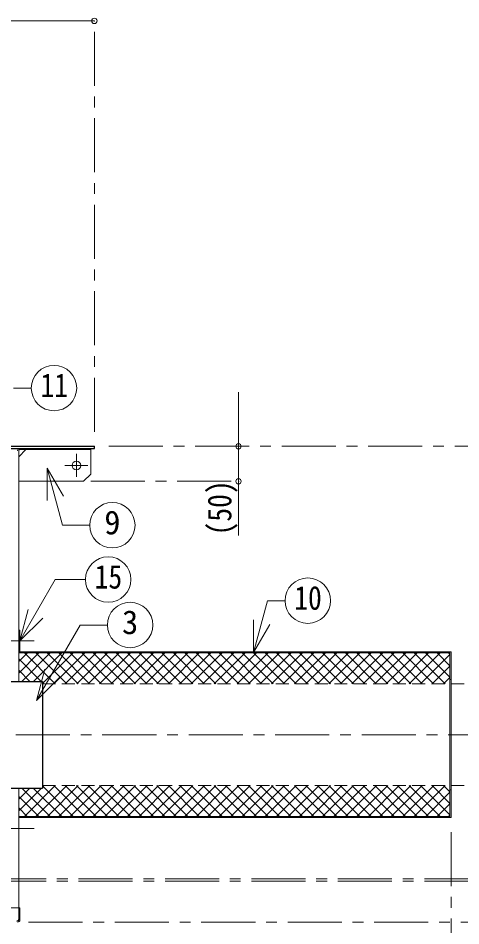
# Model space of a CAD drawing. Units: millimetres at full size, sheet at 1:15; details may follow other scales. Extents: x -3171 to 2904, y -2098 to 2117.
# Drawn here: x -889 to -275, y -1288 to -29 of the extents above; entities that cross this region are included whole.
import ezdxf
from ezdxf.enums import TextEntityAlignment as Align

# ---------------------------------------------------------------- set-up
doc = ezdxf.new("R2010")
doc.units = ezdxf.units.MM
doc.header["$LTSCALE"] = 15
doc.header["$PDMODE"] = 32
doc.header["$PDSIZE"] = 7.5
doc.linetypes.add('CHAIN1', pattern=[8, 5, -1, 1, -1])
doc.linetypes.add('DASHED1', pattern=[1.8, 1.2, -0.6])
doc.layers.add('0-6_補助線', color=4, linetype='Continuous', lineweight=9)
doc.styles.add('ＭＳ ゴシック', font='')
doc.styles.get('ＭＳ ゴシック').set_extended_font_data('MS Gothic')

msp = doc.modelspace()

# ---------------------------------------------------------------- linework, layer by layer
at = {"layer": '0-6_補助線'}
for p, q in [((-783.38, -32.95), (-2503.38, -32.95)), ((-583.38, -746.55), (-583.38, -547.95)), ((-888.38, -637.55), (-878.38, -627.55)), ((-788.38, -627.55), (-788.38, -661.55)), ((-788.38, -661.55), (-798.38, -671.55)), ((-798.38, -671.55), (-888.38, -671.55)), ((-888.38, -937.44), (-860.5, -909.55)), ((-888.38, -921.53), (-876.41, -909.55)), ((-888.38, -917.64), (-857.07, -948.95)), ((-883.99, -948.95), (-844.59, -909.55)), ((-880.56, -909.55), (-837.66, -952.45)), ((-868.08, -948.95), (-828.68, -909.55)), ((-864.65, -909.55), (-821.75, -952.45)), ((-855.38, -952.17), (-812.77, -909.55)), ((-848.74, -909.55), (-805.84, -952.45)), ((-839.76, -952.45), (-796.86, -909.55)), ((-832.83, -909.55), (-789.93, -952.45)), ((-823.85, -952.45), (-780.95, -909.55)), ((-816.92, -909.55), (-774.02, -952.45)), ((-807.94, -952.45), (-765.04, -909.55)), ((-801.01, -909.55), (-758.11, -952.45)), ((-792.03, -952.45), (-749.13, -909.55)), ((-785.1, -909.55), (-742.2, -952.45)), ((-776.12, -952.45), (-733.22, -909.55)), ((-769.19, -909.55), (-726.29, -952.45)), ((-760.21, -952.45), (-717.31, -909.55)), ((-753.28, -909.55), (-710.38, -952.45)), ((-744.3, -952.45), (-701.4, -909.55)), ((-737.37, -909.55), (-694.47, -952.45)), ((-728.39, -952.45), (-685.49, -909.55)), ((-721.46, -909.55), (-678.56, -952.45)), ((-712.48, -952.45), (-669.58, -909.55)), ((-705.55, -909.55), (-662.65, -952.45)), ((-696.57, -952.45), (-653.67, -909.55)), ((-689.64, -909.55), (-646.74, -952.45)), ((-680.66, -952.45), (-637.76, -909.55)), ((-673.73, -909.55), (-630.83, -952.45)), ((-664.75, -952.45), (-621.85, -909.55)), ((-657.82, -909.55), (-614.92, -952.45)), ((-648.84, -952.45), (-605.94, -909.55)), ((-641.91, -909.55), (-599.01, -952.45)), ((-632.93, -952.45), (-590.03, -909.55)), ((-626, -909.55), (-583.1, -952.45)), ((-617.02, -952.45), (-574.12, -909.55)), ((-610.09, -909.55), (-567.19, -952.45)), ((-601.11, -952.45), (-558.21, -909.55)), ((-594.18, -909.55), (-551.28, -952.45)), ((-585.2, -952.45), (-542.3, -909.55)), ((-578.27, -909.55), (-535.37, -952.45)), ((-569.29, -952.45), (-526.39, -909.55)), ((-562.36, -909.55), (-519.46, -952.45)), ((-553.38, -952.45), (-510.48, -909.55)), ((-546.45, -909.55), (-503.55, -952.45)), ((-537.47, -952.45), (-494.57, -909.55)), ((-530.54, -909.55), (-487.64, -952.45)), ((-521.56, -952.45), (-478.66, -909.55)), ((-514.63, -909.55), (-471.73, -952.45)), ((-505.65, -952.45), (-462.75, -909.55)), ((-498.72, -909.55), (-455.82, -952.45)), ((-489.74, -952.45), (-446.84, -909.55)), ((-482.81, -909.55), (-439.91, -952.45)), ((-473.83, -952.45), (-430.93, -909.55)), ((-466.9, -909.55), (-424, -952.45)), ((-457.92, -952.45), (-415.02, -909.55)), ((-450.99, -909.55), (-408.09, -952.45)), ((-442.01, -952.45), (-399.11, -909.55)), ((-435.08, -909.55), (-392.18, -952.45)), ((-426.1, -952.45), (-383.2, -909.55)), ((-419.17, -909.55), (-376.27, -952.45)), ((-410.19, -952.45), (-367.29, -909.55)), ((-403.26, -909.55), (-360.36, -952.45)), ((-394.28, -952.45), (-351.38, -909.55)), ((-387.35, -909.55), (-344.45, -952.45)), ((-378.37, -952.45), (-335.47, -909.55)), ((-371.44, -909.55), (-328.54, -952.45)), ((-362.46, -952.45), (-319.56, -909.55)), ((-355.53, -909.55), (-312.63, -952.45)), ((-346.55, -952.45), (-303.65, -909.55)), ((-339.62, -909.55), (-296.72, -952.45)), ((-330.64, -952.45), (-289.98, -911.8)), ((-323.71, -909.55), (-289.98, -943.28)), ((-307.8, -909.55), (-289.98, -927.37)), ((-291.89, -909.55), (-289.98, -911.46)), ((-314.73, -952.45), (-289.98, -927.71)), ((-888.38, -933.55), (-872.98, -948.95)), ((-298.82, -952.45), (-289.98, -943.62)), ((-855.38, -950.64), (-853.57, -952.45)), ((-289.98, -946.45), (-289.98, -1099.45)), ((-288.38, -946.45), (-288.38, -1099.45)), ((-880.47, -1136.35), (-837.57, -1093.45)), ((-864.56, -1136.35), (-821.66, -1093.45)), ((-855.38, -1095.36), (-853.48, -1093.45)), ((-855.38, -1093.83), (-812.86, -1136.35)), ((-848.65, -1136.35), (-805.75, -1093.45)), ((-839.85, -1093.45), (-796.95, -1136.35)), ((-832.74, -1136.35), (-789.84, -1093.45)), ((-823.94, -1093.45), (-781.04, -1136.35)), ((-816.83, -1136.35), (-773.93, -1093.45)), ((-808.03, -1093.45), (-765.13, -1136.35)), ((-800.92, -1136.35), (-758.02, -1093.45)), ((-792.12, -1093.45), (-749.22, -1136.35)), ((-785.01, -1136.35), (-742.11, -1093.45)), ((-776.21, -1093.45), (-733.31, -1136.35)), ((-769.1, -1136.35), (-726.2, -1093.45)), ((-760.3, -1093.45), (-717.4, -1136.35)), ((-753.19, -1136.35), (-710.29, -1093.45)), ((-744.39, -1093.45), (-701.49, -1136.35)), ((-737.28, -1136.35), (-694.38, -1093.45)), ((-728.48, -1093.45), (-685.58, -1136.35)), ((-721.37, -1136.35), (-678.47, -1093.45)), ((-712.57, -1093.45), (-669.67, -1136.35)), ((-705.46, -1136.35), (-662.56, -1093.45)), ((-696.66, -1093.45), (-653.76, -1136.35)), ((-689.55, -1136.35), (-646.65, -1093.45)), ((-680.75, -1093.45), (-637.85, -1136.35)), ((-673.64, -1136.35), (-630.74, -1093.45)), ((-664.84, -1093.45), (-621.94, -1136.35)), ((-657.73, -1136.35), (-614.83, -1093.45)), ((-648.93, -1093.45), (-606.03, -1136.35)), ((-641.82, -1136.35), (-598.92, -1093.45)), ((-633.02, -1093.45), (-590.12, -1136.35)), ((-625.91, -1136.35), (-583.01, -1093.45)), ((-617.11, -1093.45), (-574.21, -1136.35)), ((-610, -1136.35), (-567.1, -1093.45)), ((-601.2, -1093.45), (-558.3, -1136.35)), ((-594.09, -1136.35), (-551.19, -1093.45)), ((-585.29, -1093.45), (-542.39, -1136.35)), ((-578.18, -1136.35), (-535.28, -1093.45)), ((-569.38, -1093.45), (-526.48, -1136.35)), ((-562.27, -1136.35), (-519.37, -1093.45)), ((-553.47, -1093.45), (-510.57, -1136.35)), ((-546.36, -1136.35), (-503.46, -1093.45)), ((-537.56, -1093.45), (-494.66, -1136.35)), ((-530.45, -1136.35), (-487.55, -1093.45)), ((-521.65, -1093.45), (-478.75, -1136.35)), ((-514.54, -1136.35), (-471.64, -1093.45)), ((-505.74, -1093.45), (-462.84, -1136.35)), ((-498.63, -1136.35), (-455.73, -1093.45)), ((-489.83, -1093.45), (-446.93, -1136.35)), ((-482.72, -1136.35), (-439.82, -1093.45)), ((-473.92, -1093.45), (-431.02, -1136.35)), ((-466.81, -1136.35), (-423.91, -1093.45)), ((-458.01, -1093.45), (-415.11, -1136.35)), ((-450.9, -1136.35), (-408, -1093.45)), ((-442.1, -1093.45), (-399.2, -1136.35)), ((-434.99, -1136.35), (-392.09, -1093.45)), ((-426.19, -1093.45), (-383.29, -1136.35)), ((-419.08, -1136.35), (-376.18, -1093.45)), ((-410.28, -1093.45), (-367.38, -1136.35)), ((-403.17, -1136.35), (-360.27, -1093.45)), ((-394.37, -1093.45), (-351.47, -1136.35)), ((-387.26, -1136.35), (-344.36, -1093.45)), ((-378.46, -1093.45), (-335.56, -1136.35)), ((-371.35, -1136.35), (-328.45, -1093.45)), ((-362.55, -1093.45), (-319.65, -1136.35)), ((-355.44, -1136.35), (-312.54, -1093.45)), ((-346.64, -1093.45), (-303.74, -1136.35)), ((-339.53, -1136.35), (-296.63, -1093.45)), ((-330.73, -1093.45), (-289.98, -1134.2)), ((-314.82, -1093.45), (-289.98, -1118.29)), ((-298.91, -1093.45), (-289.98, -1102.38)), ((-888.38, -1128.36), (-856.98, -1096.95)), ((-888.38, -1112.45), (-872.89, -1096.95)), ((-884.08, -1096.95), (-844.68, -1136.35)), ((-868.17, -1096.95), (-828.77, -1136.35)), ((-323.62, -1136.35), (-289.98, -1102.72)), ((-888.38, -1108.56), (-860.59, -1136.35)), ((-307.71, -1136.35), (-289.98, -1118.63)), ((-888.38, -1124.47), (-876.5, -1136.35)), ((-291.8, -1136.35), (-289.98, -1134.54))]:
    msp.add_line(p, q, dxfattribs=at)
at = {"layer": '0-6_補助線', "linetype": 'CHAIN1'}
for p, q in [((-783.38, -602.95), (-783.38, -32.95)), ((-763.38, -622.95), (271.62, -622.95)), ((-808.38, -665.55), (-808.38, -633.55)), ((-792.38, -649.55), (-824.38, -649.55)), ((-788.38, -671.55), (-583.38, -671.55)), ((-909.98, -892.95), (-866.78, -892.95)), ((-1012.38, -1022.95), (46.62, -1022.95)), ((-909.98, -1152.95), (-866.78, -1152.95)), ((-288.38, -1157.95), (-288.38, -1532.95)), ((-925.38, -1222.95), (121.62, -1222.95)), ((-925.38, -1225.95), (196.62, -1225.95)), ((-874.98, -1282.95), (271.62, -1282.95))]:
    msp.add_line(p, q, dxfattribs=at)
at = {"layer": '0-6_補助線', "color": 7, "lineweight": 18}
for p, q in [((-895.43, -542.23), (-870.89, -542.23)), ((-888.38, -629.15), (-888.38, -948.95)), ((-886.78, -627.55), (-788.38, -627.55)), ((-788.38, -627.55), (-788.38, -625.95)), ((-848.82, -653.38), (-826.32, -692.35)), ((-848.82, -653.38), (-848.82, -698.38)), ((-886.78, -892.95), (-837.6, -807.76)), ((-837.6, -807.76), (-795.71, -807.76)), ((-562.36, -908.88), (-543.12, -837.08)), ((-543.12, -837.08), (-518.72, -837.08)), ((-886.78, -892.95), (-875.14, -849.49)), ((-886.78, -892.95), (-854.96, -861.13)), ((-562.36, -908.88), (-562.36, -863.88)), ((-888.38, -877.95), (-886.78, -877.95)), ((-886.78, -877.95), (-886.78, -907.95)), ((-562.36, -908.88), (-539.86, -869.91)), ((-888.38, -907.95), (-288.38, -907.95)), ((-888.38, -909.55), (-289.98, -909.55)), ((-289.98, -907.95), (-289.98, -946.45)), ((-288.38, -907.95), (-288.38, -946.45)), ((-863.61, -975.42), (-851.96, -931.95)), ((-863.61, -975.42), (-831.79, -943.6)), ((-289.98, -946.45), (-288.38, -946.45)), ((-888.38, -1279.75), (-888.38, -1096.95)), ((-289.98, -1099.45), (-288.38, -1099.45)), ((-289.98, -1099.45), (-289.98, -1137.95)), ((-288.38, -1099.45), (-288.38, -1137.95)), ((-888.38, -1136.35), (-289.98, -1136.35)), ((-888.38, -1137.95), (-288.38, -1137.95)), ((-886.78, -1262.95), (-888.38, -1262.95)), ((-886.78, -1279.75), (-886.78, -1262.95))]:
    msp.add_line(p, q, dxfattribs=at)
at = {"layer": '0-6_補助線', "color": 5, "lineweight": 25}
for p, q in [((-937.38, -622.95), (-783.38, -622.95)), ((-937.38, -625.95), (-783.38, -625.95)), ((-783.38, -625.95), (-783.38, -622.95)), ((-946.38, -948.95), (-855.38, -948.95)), ((-855.38, -948.95), (-855.38, -1096.95)), ((-946.38, -1096.95), (-855.38, -1096.95))]:
    msp.add_line(p, q, dxfattribs=at)
at = {"layer": '0-6_補助線', "linetype": 'DASHED1'}
for p, q in [((-855.38, -952.45), (-248.38, -952.45)), ((-855.38, -1093.45), (-248.38, -1093.45)), ((-888.38, -1262.95), (-2398.38, -1262.95))]:
    msp.add_line(p, q, dxfattribs=at)
at = {"layer": '0-6_補助線', "color": 7, "lineweight": 18}
for points in [[(-848.82, -653.38), (-827.63, -732.47), (-789.9, -732.47)], [(-863.61, -975.42), (-803.22, -870.82), (-765.24, -870.82)]]:
    msp.add_lwpolyline(points, dxfattribs=at)
for centre in [(-839.39, -542.23), (-758.4, -732.47), (-764.21, -807.76), (-487.22, -837.08), (-733.74, -870.82)]:
    msp.add_circle(centre, 31.5, dxfattribs=at)
at = {"layer": '0-6_補助線'}
msp.add_circle((-808.38, -649.55), 6, dxfattribs=at)
at = {"layer": '0-6_補助線', "color": 7, "lineweight": 18}
for centre, radius, start, end in [((-886.78, -629.15), 3.2, 90, 180), ((-886.78, -629.15), 1.6, 90, 180), ((-891.58, -1278.15), 3.2, 270, 0), ((-889.98, -1279.75), 1.6, 270, 0), ((-889.98, -1279.75), 3.2, 270, 0)]:
    msp.add_arc(centre, radius, start, end, dxfattribs=at)
at = {"layer": '0-6_補助線'}
for p in [(-783.38, -32.95), (-583.38, -622.95), (-583.38, -671.55)]:
    msp.add_point(p, dxfattribs=at)

# ---------------------------------------------------------------- texts
at = {"layer": '0-6_補助線', "color": 7, "style": 'ＭＳ ゴシック', "width": 0.85}
for s, p in [('11', (-858.14, -564.73)), ('15', (-782.96, -830.26)), ('10', (-505.97, -859.58))]:
    msp.add_text(s, height=32.99, dxfattribs=at).set_placement(p, align=Align.BOTTOM_LEFT)
msp.add_text('(50)', height=32.99, rotation=90, dxfattribs=at).set_placement((-583.38, -746.55), align=Align.BOTTOM_LEFT)
at = {"layer": '0-6_補助線', "color": 7, "style": 'ＭＳ ゴシック'}
for s, p in [('9', (-769.65, -754.97)), ('3', (-744.99, -893.32))]:
    msp.add_text(s, height=32.99, dxfattribs=at).set_placement(p, align=Align.BOTTOM_LEFT)

doc.saveas('drawing.dxf')
